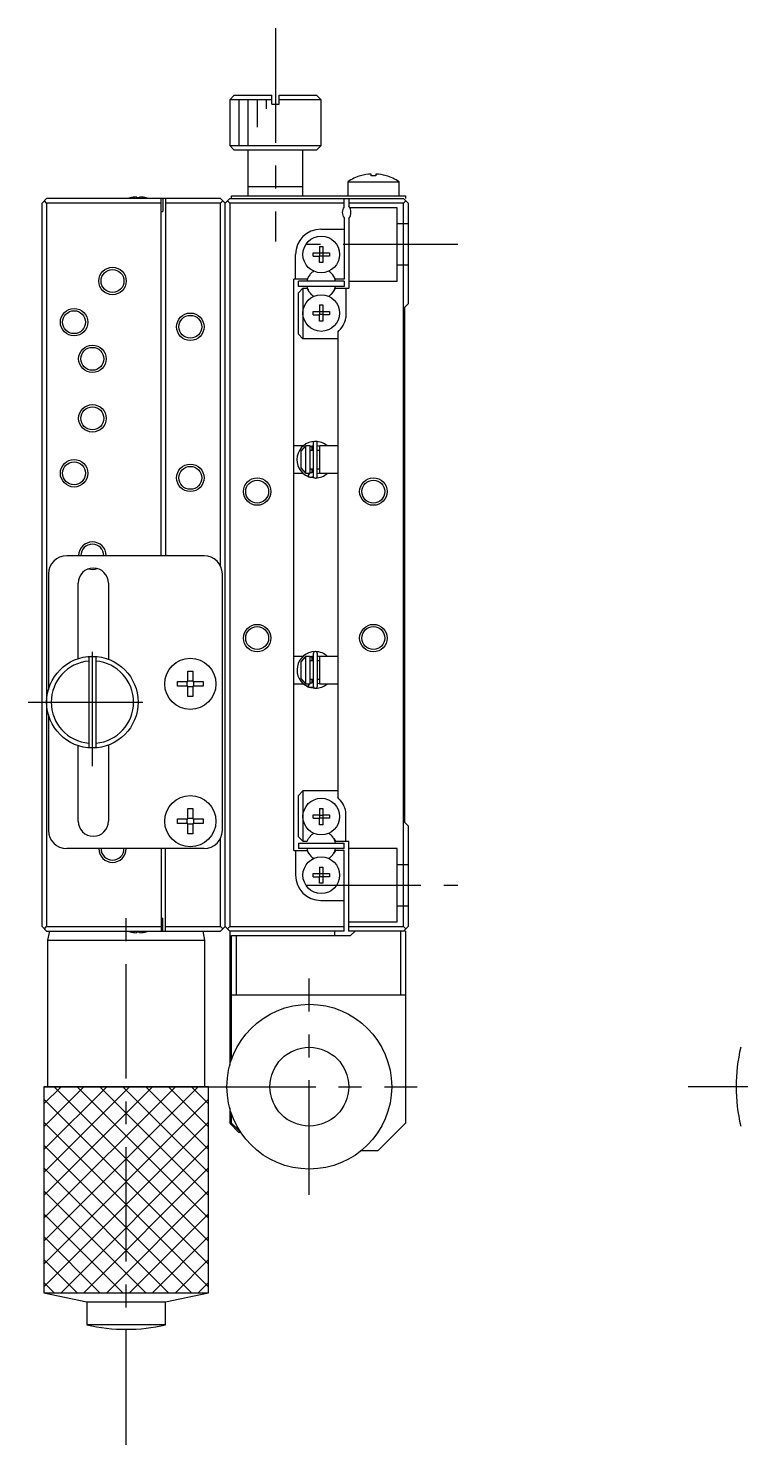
# Model space of a CAD drawing. Extents: x -173 to 396, y -6 to 321.
# Drawn here: x 169.5 to 247.4, y 96.3 to 251 of the extents above; entities that cross this region are included whole.
import ezdxf

# ---------------------------------------------------------------- set-up
doc = ezdxf.new("R2010")
doc.units = 0
doc.header["$LTSCALE"] = 10
doc.linetypes.add('CENTER', pattern=[2, 1.25, -0.25, 0.25, -0.25])
doc.linetypes.add('DASHED', pattern=[3.5, 2, -1.5])
doc.layers.get('0').update_dxf_attribs({"linetype": 'CONTINUOUS'})
doc.layers.add('CENTER', color=1, linetype='CENTER')

msp = doc.modelspace()

# ---------------------------------------------------------------- linework, layer by layer
at = {"color": 7, "linetype": 'CONTINUOUS'}
for p, q in [((192.02482, 243.660203), (191.52482, 243.160203)), ((191.52482, 243.160203), (191.52482, 238.160203)), ((196.12482, 243.160203), (191.52482, 243.160203)), ((192.02482, 243.660203), (196.12482, 243.660203)), ((196.12482, 242.660203), (196.12482, 243.660203)), ((196.92482, 242.660203), (196.92482, 243.660203)), ((196.92482, 243.660203), (201.02482, 243.660203)), ((201.52482, 243.160203), (196.92482, 243.160203)), ((201.52482, 243.160203), (201.02482, 243.660203)), ((201.52482, 238.160203), (201.52482, 243.160203)), ((196.12482, 242.660203), (196.92482, 242.660203)), ((191.52482, 238.160203), (192.02482, 237.660203)), ((191.52482, 238.160203), (201.52482, 238.160203)), ((201.02482, 237.660203), (192.02482, 237.660203)), ((193.52482, 237.660203), (193.52482, 232.660203)), ((199.52482, 232.660203), (199.52482, 237.660203)), ((201.02482, 237.660203), (201.52482, 238.160203)), ((199.52482, 233.660203), (193.52482, 233.660203)), ((204.42482, 234.202666), (204.42482, 232.660203)), ((204.42482, 234.202666), (210.02482, 234.202666)), ((205.825681, 234.853407), (205.822672, 234.859576)), ((206.96482, 234.853407), (206.96482, 235.046664)), ((207.48482, 234.853407), (206.96482, 234.853407)), ((207.48482, 235.046664), (207.48482, 234.853407)), ((208.626968, 234.859576), (208.623959, 234.853407)), ((210.02482, 232.660203), (210.02482, 234.202666)), ((171.52482, 232.360203), (171.02482, 231.860203)), ((171.52482, 231.860203), (171.27482, 232.110203)), ((190.52482, 232.360203), (171.52482, 232.360203)), ((180.638459, 232.429724), (180.636204, 232.434347)), ((181.34482, 232.429724), (181.34482, 232.550062)), ((181.70482, 232.429724), (181.34482, 232.429724)), ((181.70482, 232.550062), (181.70482, 232.429724)), ((182.413436, 232.434347), (182.411182, 232.429724)), ((184.02482, 193.360203), (184.02482, 232.360203)), ((184.22482, 232.360203), (184.22482, 230.960203)), ((184.52482, 232.360203), (184.52482, 193.360203)), ((191.02482, 231.860203), (190.52482, 232.360203)), ((190.52482, 231.860203), (190.77482, 232.110203)), ((191.52482, 232.360203), (191.02482, 231.860203)), ((191.52482, 231.860203), (191.27482, 232.110203)), ((191.52482, 232.360203), (210.52482, 232.360203)), ((191.72482, 232.360203), (191.72482, 232.660203)), ((191.72482, 232.660203), (210.72482, 232.660203)), ((204.02482, 231.460203), (204.02482, 232.360203)), ((204.52482, 232.360203), (204.52482, 231.52164)), ((210.52482, 232.360203), (211.02482, 231.860203)), ((210.77482, 232.110203), (210.52482, 231.860203)), ((210.72482, 232.660203), (210.72482, 232.360203)), ((171.02482, 152.860203), (171.02482, 231.860203)), ((184.02482, 231.860203), (171.52482, 231.860203)), ((171.52482, 231.860203), (171.52482, 152.860203)), ((184.02482, 230.960203), (184.22482, 230.960203)), ((190.52482, 231.860203), (184.52482, 231.860203)), ((190.52482, 192.231982), (190.52482, 231.860203)), ((191.02482, 152.860203), (191.02482, 231.860203)), ((204.02482, 231.860203), (191.52482, 231.860203)), ((191.52482, 231.860203), (191.52482, 152.860203)), ((210.52482, 231.860203), (204.52482, 231.860203)), ((210.52482, 152.860203), (210.52482, 231.860203)), ((211.02482, 231.860203), (211.02482, 220.860203)), ((201.47482, 229.010203), (204.02482, 229.010203)), ((204.02482, 230.260203), (204.02482, 223.560203)), ((204.52482, 230.198765), (204.52482, 222.560203)), ((198.72482, 223.560203), (198.72482, 226.260203)), ((200.638459, 226.080203), (200.638459, 226.440203)), ((200.638459, 226.440203), (201.34482, 226.440203)), ((200.638459, 226.080203), (201.34482, 226.080203)), ((201.34482, 227.146564), (201.70482, 227.146564)), ((201.34482, 227.146564), (201.34482, 226.440203)), ((201.355192, 226.42983), (201.34482, 226.440203)), ((201.355192, 226.090575), (201.34482, 226.080203)), ((201.34482, 225.373841), (201.34482, 226.080203)), ((201.355192, 226.42983), (201.694448, 226.42983)), ((201.355192, 226.090575), (201.355192, 226.42983)), ((201.694448, 226.090575), (201.355192, 226.090575)), ((201.694448, 226.42983), (201.70482, 226.440203)), ((201.694448, 226.42983), (201.694448, 226.090575)), ((201.694448, 226.090575), (201.70482, 226.080203)), ((201.70482, 227.146564), (201.70482, 226.440203)), ((201.70482, 226.440203), (202.411182, 226.440203)), ((201.70482, 226.080203), (201.70482, 225.373841)), ((202.411182, 226.080203), (201.70482, 226.080203)), ((202.411182, 226.440203), (202.411182, 226.080203)), ((201.70482, 225.373841), (201.34482, 225.373841)), ((198.52482, 161.160203), (198.52482, 223.560203)), ((199.980408, 223.560203), (198.52482, 223.560203)), ((199.02482, 222.760203), (199.02482, 223.360203)), ((204.02482, 223.360203), (199.02482, 223.360203)), ((200.150005, 223.853953), (199.980408, 223.560203)), ((203.069232, 223.560203), (202.899635, 223.853953)), ((204.02482, 223.560203), (203.069232, 223.560203)), ((204.02482, 223.360203), (204.02482, 222.760203)), ((204.02482, 222.760203), (199.02482, 222.760203)), ((199.52482, 222.560203), (199.02482, 222.060203)), ((199.02482, 217.560203), (199.02482, 222.060203)), ((199.52482, 222.560203), (199.980408, 222.560203)), ((199.52482, 222.560203), (199.52482, 217.060203)), ((199.980408, 222.560203), (200.150005, 222.266453)), ((202.899635, 222.266453), (203.069232, 222.560203)), ((203.069232, 222.560203), (204.52482, 222.560203)), ((204.22482, 222.560203), (204.22482, 219.338187)), ((200.638459, 219.680203), (200.638459, 220.040203)), ((200.638459, 220.040203), (201.34482, 220.040203)), ((200.638459, 219.680203), (201.34482, 219.680203)), ((201.34482, 220.746564), (201.70482, 220.746564)), ((201.34482, 220.746564), (201.34482, 220.040203)), ((201.355192, 220.02983), (201.34482, 220.040203)), ((201.355192, 219.690575), (201.34482, 219.680203)), ((201.34482, 218.973841), (201.34482, 219.680203)), ((201.355192, 220.02983), (201.694448, 220.02983)), ((201.355192, 219.690575), (201.355192, 220.02983)), ((201.694448, 219.690575), (201.355192, 219.690575)), ((201.694448, 220.02983), (201.70482, 220.040203)), ((201.694448, 220.02983), (201.694448, 219.690575)), ((201.694448, 219.690575), (201.70482, 219.680203)), ((201.70482, 220.746564), (201.70482, 220.040203)), ((201.70482, 220.040203), (202.411182, 220.040203)), ((201.70482, 219.680203), (201.70482, 218.973841)), ((202.411182, 219.680203), (201.70482, 219.680203)), ((202.411182, 220.040203), (202.411182, 219.680203)), ((210.67482, 220.510203), (211.02482, 220.860203)), ((210.67482, 164.210203), (210.67482, 220.510203)), ((201.70482, 218.973841), (201.34482, 218.973841)), ((199.52482, 217.060203), (199.02482, 217.560203)), ((203.32482, 217.060203), (199.52482, 217.060203)), ((203.32482, 217.78114), (203.32482, 166.939265)), ((199.570022, 205.360203), (198.52482, 205.360203)), ((199.32482, 204.776718), (199.82482, 205.305886)), ((199.32482, 202.943687), (199.32482, 204.776718)), ((200.32482, 205.360203), (199.82482, 205.360203)), ((199.82482, 205.360203), (199.82482, 202.360203)), ((200.09882, 205.68607), (200.068563, 205.673117)), ((200.093183, 205.682831), (200.089682, 205.682221)), ((200.154091, 205.707632), (200.098348, 205.686997)), ((200.324734, 205.293547), (200.645068, 205.376508)), ((200.324818, 205.287738), (200.337838, 205.289888)), ((200.32482, 202.360203), (200.32482, 205.360203)), ((200.645086, 204.860203), (200.32482, 204.860203)), ((200.337838, 205.289888), (200.351376, 205.291426)), ((200.351376, 205.291426), (200.36498, 205.292268)), ((200.36498, 205.292268), (200.378612, 205.292411)), ((200.378612, 205.292411), (200.392237, 205.291854)), ((200.392237, 205.291854), (200.405817, 205.290599)), ((200.405817, 205.290599), (200.419315, 205.288649)), ((200.419315, 205.288649), (200.432695, 205.28601)), ((200.432695, 205.28601), (200.445921, 205.28269)), ((200.445921, 205.28269), (200.458958, 205.278699)), ((200.458958, 205.278699), (200.471771, 205.27405)), ((200.471771, 205.27405), (200.484327, 205.268756)), ((200.484327, 205.268756), (200.496595, 205.262833)), ((200.496595, 205.262833), (200.508541, 205.256299)), ((200.508541, 205.256299), (200.520138, 205.249173)), ((200.520138, 205.249173), (200.531355, 205.241476)), ((200.52482, 204.860203), (200.52482, 205.246435)), ((200.531355, 205.241476), (200.542167, 205.233229)), ((200.542167, 205.233229), (200.552547, 205.224455)), ((200.552547, 205.224455), (200.562471, 205.215178)), ((200.562471, 205.215178), (200.571916, 205.205424)), ((200.571916, 205.205424), (200.580861, 205.195219)), ((200.580861, 205.195219), (200.589286, 205.184589)), ((200.589286, 205.184589), (200.597173, 205.173562)), ((200.597173, 205.173562), (200.604505, 205.162166)), ((200.604505, 205.162166), (200.611266, 205.150429)), ((200.611266, 205.150429), (200.617442, 205.138381)), ((200.617442, 205.138381), (200.62302, 205.126051)), ((200.62302, 205.126051), (200.62799, 205.113468)), ((200.62799, 205.113468), (200.632341, 205.100664)), ((200.632341, 205.100664), (200.636064, 205.087669)), ((200.636064, 205.087669), (200.639153, 205.074512)), ((200.639153, 205.074512), (200.641601, 205.061225)), ((200.641601, 205.061225), (200.643404, 205.047839)), ((200.643404, 205.047839), (200.644558, 205.034385)), ((200.644558, 205.034385), (200.645062, 205.020893)), ((200.645062, 205.020893), (200.645086, 205.017338)), ((200.645086, 205.61689), (200.645086, 202.06689)), ((201.095086, 202.06689), (201.095086, 205.61689)), ((201.32482, 204.860203), (201.095086, 204.860203)), ((201.09514, 205.376182), (201.324912, 205.324599)), ((201.32482, 205.360203), (201.32482, 202.360203)), ((203.32482, 205.360203), (201.32482, 205.360203)), ((199.82482, 202.414519), (199.32482, 202.943687)), ((200.32482, 202.860203), (200.645086, 202.860203)), ((200.52482, 202.437479), (200.52482, 202.860203)), ((200.645086, 202.666442), (200.644788, 202.653656)), ((201.095086, 202.860203), (201.32482, 202.860203)), ((198.52482, 202.360203), (199.528502, 202.360203)), ((199.82482, 202.360203), (200.32482, 202.360203)), ((200.056226, 202.01611), (200.095874, 201.998953)), ((200.089453, 202.001588), (200.165772, 202.258145)), ((200.094488, 202.013174), (200.094392, 202.00743)), ((200.094392, 202.00743), (200.094839, 202.002868)), ((200.095129, 202.020066), (200.094488, 202.013174)), ((200.094839, 202.002868), (200.097495, 201.99728)), ((200.09631, 202.028064), (200.095129, 202.020066)), ((200.098025, 202.037121), (200.09631, 202.028064)), ((200.097495, 201.99728), (200.098348, 201.996783)), ((200.100262, 202.047181), (200.098025, 202.037121)), ((200.098348, 201.996783), (200.129935, 201.984446)), ((200.103009, 202.058184), (200.100262, 202.047181)), ((200.106248, 202.070066), (200.103009, 202.058184)), ((200.109961, 202.082753), (200.106248, 202.070066)), ((200.114125, 202.09617), (200.109961, 202.082753)), ((200.118716, 202.110237), (200.114125, 202.09617)), ((200.123705, 202.124868), (200.118716, 202.110237)), ((200.129063, 202.139977), (200.123705, 202.124868)), ((200.134757, 202.155472), (200.129063, 202.139977)), ((200.129935, 201.984446), (200.163867, 201.97306)), ((200.140754, 202.171261), (200.134757, 202.155472)), ((200.147018, 202.187249), (200.140754, 202.171261)), ((200.15351, 202.203339), (200.147018, 202.187249)), ((200.150182, 201.977106), (200.841429, 201.843357)), ((200.160191, 202.219436), (200.15351, 202.203339)), ((200.167023, 202.235442), (200.160191, 202.219436)), ((200.163867, 201.97306), (200.198316, 201.963385)), ((200.165772, 202.258145), (200.217906, 202.360216)), ((200.173963, 202.251261), (200.167023, 202.235442)), ((200.180971, 202.2668), (200.173963, 202.251261)), ((200.188003, 202.281963), (200.180971, 202.2668)), ((200.195018, 202.296661), (200.188003, 202.281963)), ((200.201974, 202.310804), (200.195018, 202.296661)), ((200.198316, 201.963385), (200.233195, 201.955444)), ((200.208829, 202.324309), (200.201974, 202.310804)), ((200.215542, 202.337094), (200.208829, 202.324309)), ((200.222072, 202.349083), (200.215542, 202.337094)), ((200.22838, 202.360203), (200.222072, 202.349083)), ((200.233195, 201.955444), (200.268419, 201.949257)), ((200.268419, 201.949257), (200.303902, 201.944838)), ((200.303902, 201.944838), (200.339557, 201.942196)), ((200.329763, 202.395147), (200.324805, 202.396044)), ((200.34326, 202.393192), (200.329763, 202.395147)), ((200.339557, 201.942196), (200.375297, 201.941339)), ((200.356837, 202.391932), (200.34326, 202.393192)), ((200.370459, 202.39137), (200.356837, 202.391932)), ((200.384089, 202.391508), (200.370459, 202.39137)), ((200.375297, 201.941339), (200.411034, 201.942267)), ((200.397688, 202.392345), (200.384089, 202.391508)), ((200.411222, 202.393877), (200.397688, 202.392345)), ((200.411034, 201.942267), (200.446681, 201.944979)), ((200.424654, 202.396099), (200.411222, 202.393877)), ((200.437947, 202.399002), (200.424654, 202.396099)), ((200.451069, 202.402579), (200.437947, 202.399002)), ((200.446681, 201.944979), (200.482151, 201.949469)), ((200.463984, 202.406816), (200.451069, 202.402579)), ((200.47666, 202.411702), (200.463984, 202.406816)), ((200.489064, 202.41722), (200.47666, 202.411702)), ((200.482151, 201.949469), (200.517358, 201.955724)), ((200.501166, 202.423354), (200.489064, 202.41722)), ((200.512937, 202.430087), (200.501166, 202.423354)), ((200.524348, 202.437398), (200.512937, 202.430087)), ((200.517358, 201.955724), (200.552215, 201.96373)), ((200.535371, 202.445268), (200.524348, 202.437398)), ((200.545983, 202.453674), (200.535371, 202.445268)), ((200.556157, 202.462594), (200.545983, 202.453674)), ((200.552215, 201.96373), (200.586637, 201.973467)), ((200.565872, 202.472003), (200.556157, 202.462594)), ((200.575104, 202.481878), (200.565872, 202.472003)), ((200.583835, 202.492192), (200.575104, 202.481878)), ((200.592045, 202.502919), (200.583835, 202.492192)), ((200.586637, 201.973467), (200.620541, 201.984913)), ((200.599716, 202.514034), (200.592045, 202.502919)), ((200.606833, 202.525508), (200.599716, 202.514034)), ((200.613379, 202.537313), (200.606833, 202.525508)), ((200.619341, 202.549421), (200.613379, 202.537313)), ((200.624707, 202.561803), (200.619341, 202.549421)), ((200.620541, 201.984913), (200.653842, 201.99804)), ((200.629465, 202.57443), (200.624707, 202.561803)), ((200.633606, 202.587272), (200.629465, 202.57443)), ((200.63712, 202.6003), (200.633606, 202.587272)), ((200.640001, 202.613482), (200.63712, 202.6003)), ((200.642243, 202.62679), (200.640001, 202.613482)), ((200.643839, 202.640191), (200.642243, 202.62679)), ((200.644788, 202.653656), (200.643839, 202.640191)), ((200.653842, 201.99804), (200.655673, 201.998818)), ((201.325066, 202.359372), (201.095138, 202.307285)), ((201.32482, 202.360203), (203.32482, 202.360203)), ((188.72482, 193.360203), (173.72482, 193.360203)), ((171.72482, 191.360203), (171.72482, 178.760203)), ((174.97482, 182.113885), (174.97482, 190.360203)), ((178.27482, 190.360203), (178.27482, 182.043951)), ((190.72482, 163.360203), (190.72482, 191.360203)), ((200.108049, 182.723754), (200.077791, 182.710801)), ((200.102412, 182.720514), (200.098911, 182.719905)), ((200.16332, 182.745316), (200.107577, 182.724681)), ((200.654314, 182.654574), (200.654314, 179.104574)), ((201.104314, 179.104574), (201.104314, 182.654574)), ((176.12482, 182.344177), (176.12482, 172.376228)), ((176.92482, 172.376228), (176.92482, 182.344177)), ((199.536569, 182.360203), (198.52482, 182.360203)), ((199.32482, 181.776718), (199.82482, 182.305886)), ((199.32482, 179.943687), (199.32482, 181.776718)), ((200.32482, 182.360203), (199.82482, 182.360203)), ((199.82482, 182.360203), (199.82482, 179.360203)), ((200.32479, 182.327748), (200.654297, 182.414192)), ((200.324804, 182.323489), (200.33363, 182.325342)), ((200.32482, 179.360203), (200.32482, 182.360203)), ((200.654314, 181.860203), (200.32482, 181.860203)), ((200.33363, 182.325342), (200.347066, 182.327571)), ((200.347066, 182.327571), (200.360605, 182.329109)), ((200.360605, 182.329109), (200.374208, 182.329952)), ((200.374208, 182.329952), (200.387841, 182.330095)), ((200.387841, 182.330095), (200.401466, 182.329538)), ((200.401466, 182.329538), (200.415045, 182.328283)), ((200.415045, 182.328283), (200.428543, 182.326332)), ((200.428543, 182.326332), (200.441923, 182.323693)), ((200.441923, 182.323693), (200.455149, 182.320374)), ((200.455149, 182.320374), (200.468186, 182.316383)), ((200.468186, 182.316383), (200.481, 182.311734)), ((200.481, 182.311734), (200.493556, 182.30644)), ((200.493556, 182.30644), (200.505823, 182.300517)), ((200.505823, 182.300517), (200.51777, 182.293983)), ((200.51777, 182.293983), (200.529366, 182.286857)), ((200.52482, 181.860203), (200.52482, 182.289871)), ((200.529366, 182.286857), (200.540584, 182.279159)), ((200.540584, 182.279159), (200.551395, 182.270912)), ((200.551395, 182.270912), (200.561775, 182.262138)), ((200.561775, 182.262138), (200.571699, 182.252862)), ((200.571699, 182.252862), (200.581144, 182.243108)), ((200.581144, 182.243108), (200.590089, 182.232902)), ((200.590089, 182.232902), (200.598515, 182.222272)), ((200.598515, 182.222272), (200.606402, 182.211245)), ((200.606402, 182.211245), (200.613733, 182.199849)), ((200.613733, 182.199849), (200.620494, 182.188112)), ((200.620494, 182.188112), (200.62667, 182.176064)), ((200.62667, 182.176064), (200.632249, 182.163734)), ((200.632249, 182.163734), (200.637218, 182.151152)), ((200.637218, 182.151152), (200.641569, 182.138348)), ((200.641569, 182.138348), (200.645293, 182.125352)), ((200.645293, 182.125352), (200.648381, 182.112196)), ((200.648381, 182.112196), (200.650829, 182.098909)), ((200.650829, 182.098909), (200.652632, 182.085523)), ((200.652632, 182.085523), (200.653787, 182.072069)), ((200.653787, 182.072069), (200.65429, 182.058577)), ((200.65429, 182.058577), (200.654314, 182.055022)), ((201.32482, 181.860203), (201.104314, 181.860203)), ((201.104369, 182.413866), (201.324989, 182.365047)), ((201.32482, 182.360203), (201.32482, 179.360203)), ((203.32482, 182.360203), (201.32482, 182.360203)), ((201.324989, 182.365047), (201.340143, 182.360436)), ((185.825681, 179.620203), (186.96482, 179.620203)), ((185.825681, 179.100203), (185.825681, 179.620203)), ((186.895378, 179.100203), (186.895378, 179.620203)), ((186.96482, 180.759342), (187.48482, 180.759342)), ((186.96482, 179.620203), (186.96482, 180.759342)), ((186.96482, 179.689644), (187.48482, 179.689644)), ((187.48482, 180.759342), (187.48482, 179.620203)), ((187.48482, 179.620203), (188.623959, 179.620203)), ((187.554262, 179.620203), (187.554262, 179.100203)), ((188.623959, 179.620203), (188.623959, 179.100203)), ((199.82482, 179.414519), (199.32482, 179.943687)), ((200.32482, 179.860203), (200.654314, 179.860203)), ((200.498292, 179.454903), (200.485888, 179.449385)), ((200.510395, 179.461038), (200.498292, 179.454903)), ((200.522165, 179.467771), (200.510395, 179.461038)), ((200.533576, 179.475082), (200.522165, 179.467771)), ((200.52482, 179.469057), (200.52482, 179.860203)), ((200.5446, 179.482952), (200.533576, 179.475082)), ((200.555211, 179.491358), (200.5446, 179.482952)), ((200.565386, 179.500277), (200.555211, 179.491358)), ((200.5751, 179.509687), (200.565386, 179.500277)), ((200.584333, 179.519561), (200.5751, 179.509687)), ((200.593064, 179.529875), (200.584333, 179.519561)), ((200.601274, 179.540603), (200.593064, 179.529875)), ((200.608945, 179.551717), (200.601274, 179.540603)), ((200.616061, 179.563191), (200.608945, 179.551717)), ((200.622607, 179.574996), (200.616061, 179.563191)), ((200.62857, 179.587104), (200.622607, 179.574996)), ((200.633935, 179.599486), (200.62857, 179.587104)), ((200.638694, 179.612113), (200.633935, 179.599486)), ((200.642834, 179.624956), (200.638694, 179.612113)), ((200.646349, 179.637983), (200.642834, 179.624956)), ((200.64923, 179.651166), (200.646349, 179.637983)), ((200.651471, 179.664473), (200.64923, 179.651166)), ((200.653068, 179.677875), (200.651471, 179.664473)), ((200.654016, 179.691339), (200.653068, 179.677875)), ((200.654314, 179.704125), (200.654016, 179.691339)), ((201.104314, 179.860203), (201.32482, 179.860203)), ((186.96482, 179.100203), (185.825681, 179.100203)), ((186.96482, 177.961064), (186.96482, 179.100203)), ((187.48482, 179.030761), (186.96482, 179.030761)), ((187.48482, 177.961064), (186.96482, 177.961064)), ((187.48482, 179.100203), (187.48482, 177.961064)), ((188.623959, 179.100203), (187.48482, 179.100203)), ((198.52482, 179.360203), (199.580489, 179.360203)), ((199.82482, 179.360203), (200.32482, 179.360203)), ((200.065247, 179.053296), (200.118671, 179.031001)), ((200.098682, 179.039271), (200.175001, 179.295828)), ((200.103726, 179.051015), (200.103623, 179.045045)), ((200.103623, 179.045045), (200.104106, 179.040349)), ((200.104416, 179.058221), (200.103726, 179.051015)), ((200.104106, 179.040349), (200.106724, 179.034963)), ((200.105688, 179.066616), (200.104416, 179.058221)), ((200.107534, 179.076146), (200.105688, 179.066616)), ((200.106724, 179.034963), (200.107577, 179.034466)), ((200.109941, 179.086749), (200.107534, 179.076146)), ((200.107577, 179.034466), (200.139164, 179.022129)), ((200.112894, 179.098357), (200.109941, 179.086749)), ((200.116375, 179.110895), (200.112894, 179.098357)), ((200.12036, 179.124281), (200.116375, 179.110895)), ((200.124823, 179.138429), (200.12036, 179.124281)), ((200.129737, 179.153247), (200.124823, 179.138429)), ((200.135068, 179.16864), (200.129737, 179.153247)), ((200.140784, 179.184507), (200.135068, 179.16864)), ((200.139164, 179.022129), (200.173096, 179.010743)), ((200.146845, 179.200747), (200.140784, 179.184507)), ((200.153215, 179.217254), (200.146845, 179.200747)), ((200.15985, 179.233922), (200.153215, 179.217254)), ((200.159411, 179.01479), (200.850658, 178.881041)), ((200.166709, 179.250642), (200.15985, 179.233922)), ((200.173746, 179.267307), (200.166709, 179.250642)), ((200.173096, 179.010743), (200.207544, 179.001069)), ((200.180917, 179.283808), (200.173746, 179.267307)), ((200.175001, 179.295828), (200.206177, 179.360216)), ((200.188175, 179.300039), (200.180917, 179.283808)), ((200.195473, 179.315895), (200.188175, 179.300039)), ((200.202764, 179.331273), (200.195473, 179.315895)), ((200.21, 179.346074), (200.202764, 179.331273)), ((200.207544, 179.001069), (200.242424, 178.993128)), ((200.217136, 179.360203), (200.21, 179.346074)), ((200.242424, 178.993128), (200.277648, 178.986941)), ((200.277648, 178.986941), (200.313131, 178.982521)), ((200.313131, 178.982521), (200.348786, 178.97988)), ((200.325612, 179.435476), (200.324816, 179.435656)), ((200.338991, 179.432831), (200.325612, 179.435476)), ((200.352488, 179.430875), (200.338991, 179.432831)), ((200.348786, 178.97988), (200.384525, 178.979022)), ((200.366066, 179.429615), (200.352488, 179.430875)), ((200.379688, 179.429054), (200.366066, 179.429615)), ((200.393317, 179.429192), (200.379688, 179.429054)), ((200.384525, 178.979022), (200.420263, 178.979951)), ((200.406917, 179.430029), (200.393317, 179.429192)), ((200.420451, 179.431561), (200.406917, 179.430029)), ((200.420263, 178.979951), (200.45591, 178.982663)), ((200.433882, 179.433782), (200.420451, 179.431561)), ((200.447176, 179.436686), (200.433882, 179.433782)), ((200.460297, 179.440262), (200.447176, 179.436686)), ((200.45591, 178.982663), (200.49138, 178.987152)), ((200.473212, 179.4445), (200.460297, 179.440262)), ((200.485888, 179.449385), (200.473212, 179.4445)), ((200.49138, 178.987152), (200.526587, 178.993407)), ((200.526587, 178.993407), (200.561444, 179.001413)), ((200.561444, 179.001413), (200.595866, 179.011151)), ((200.595866, 179.011151), (200.629769, 179.022597)), ((200.629769, 179.022597), (200.66307, 179.035723)), ((200.66307, 179.035723), (200.664902, 179.036501)), ((201.324871, 179.394187), (201.104366, 179.344968)), ((201.32482, 179.360203), (203.32482, 179.360203)), ((171.72482, 175.960203), (171.72482, 163.360203)), ((174.97482, 164.360203), (174.97482, 172.60652)), ((178.27482, 172.676454), (178.27482, 164.360203)), ((199.52482, 167.660203), (199.02482, 167.160203)), ((199.02482, 162.660203), (199.02482, 167.160203)), ((203.32482, 167.660203), (199.52482, 167.660203)), ((199.52482, 167.660203), (199.52482, 162.160203)), ((186.96482, 165.759342), (187.48482, 165.759342)), ((186.96482, 164.620203), (186.96482, 165.759342)), ((187.48482, 165.759342), (187.48482, 164.620203)), ((201.34482, 165.746564), (201.70482, 165.746564)), ((201.34482, 165.746564), (201.34482, 165.040203)), ((201.70482, 165.746564), (201.70482, 165.040203)), ((185.825681, 164.620203), (186.96482, 164.620203)), ((185.825681, 164.100203), (185.825681, 164.620203)), ((186.96482, 164.100203), (185.825681, 164.100203)), ((186.895378, 164.100203), (186.895378, 164.620203)), ((186.96482, 164.689644), (187.48482, 164.689644)), ((186.96482, 162.961064), (186.96482, 164.100203)), ((187.48482, 164.030761), (186.96482, 164.030761)), ((187.48482, 164.620203), (188.623959, 164.620203)), ((187.48482, 164.100203), (187.48482, 162.961064)), ((188.623959, 164.100203), (187.48482, 164.100203)), ((187.554262, 164.620203), (187.554262, 164.100203)), ((188.623959, 164.620203), (188.623959, 164.100203)), ((200.638459, 164.680203), (200.638459, 165.040203)), ((200.638459, 165.040203), (201.34482, 165.040203)), ((200.638459, 164.680203), (201.34482, 164.680203)), ((201.355192, 165.02983), (201.34482, 165.040203)), ((201.355192, 164.690575), (201.34482, 164.680203)), ((201.34482, 163.973841), (201.34482, 164.680203)), ((201.355192, 165.02983), (201.694448, 165.02983)), ((201.355192, 164.690575), (201.355192, 165.02983)), ((201.694448, 164.690575), (201.355192, 164.690575)), ((201.694448, 165.02983), (201.70482, 165.040203)), ((201.694448, 165.02983), (201.694448, 164.690575)), ((201.694448, 164.690575), (201.70482, 164.680203)), ((201.70482, 165.040203), (202.411182, 165.040203)), ((201.70482, 164.680203), (201.70482, 163.973841)), ((202.411182, 164.680203), (201.70482, 164.680203)), ((202.411182, 165.040203), (202.411182, 164.680203)), ((204.22482, 162.160203), (204.22482, 165.382218)), ((210.67482, 164.210203), (211.02482, 163.860203)), ((187.48482, 162.961064), (186.96482, 162.961064)), ((190.52482, 152.860203), (190.52482, 162.488423)), ((199.52482, 162.160203), (199.02482, 162.660203)), ((199.980408, 162.160203), (200.150005, 162.453953)), ((201.70482, 163.973841), (201.34482, 163.973841)), ((202.899635, 162.453953), (203.069232, 162.160203)), ((211.02482, 163.860203), (211.02482, 152.860203)), ((188.72482, 161.360203), (173.72482, 161.360203)), ((184.02482, 161.360203), (184.02482, 152.360203)), ((184.52482, 152.360203), (184.52482, 161.360203)), ((198.52482, 161.160203), (199.980408, 161.160203)), ((198.72482, 161.160203), (198.72482, 158.460203)), ((199.02482, 161.960205), (204.02482, 161.960205)), ((199.02482, 161.960203), (199.02482, 161.360203)), ((204.02482, 161.360203), (199.02482, 161.360203)), ((199.52482, 162.160203), (199.980408, 162.160203)), ((200.150005, 160.866453), (199.980408, 161.160203)), ((203.069232, 161.160203), (202.899635, 160.866453)), ((203.069232, 162.160203), (204.52482, 162.160203)), ((204.02482, 161.160203), (203.069232, 161.160203)), ((204.02482, 161.360203), (204.02482, 161.960203)), ((204.02482, 152.360203), (204.02482, 161.160203)), ((204.52482, 152.360203), (204.52482, 162.160203)), ((201.34482, 159.346564), (201.70482, 159.346564)), ((201.34482, 159.346564), (201.34482, 158.640203)), ((201.70482, 159.346564), (201.70482, 158.640203)), ((200.638459, 158.280203), (200.638459, 158.640203)), ((200.638459, 158.640203), (201.34482, 158.640203)), ((200.638459, 158.280203), (201.34482, 158.280203)), ((201.355192, 158.62983), (201.34482, 158.640203)), ((201.355192, 158.290575), (201.34482, 158.280203)), ((201.34482, 157.573841), (201.34482, 158.280203)), ((201.355192, 158.62983), (201.694448, 158.62983)), ((201.355192, 158.290575), (201.355192, 158.62983)), ((201.694448, 158.290575), (201.355192, 158.290575)), ((201.694448, 158.62983), (201.70482, 158.640203)), ((201.694448, 158.62983), (201.694448, 158.290575)), ((201.694448, 158.290575), (201.70482, 158.280203)), ((201.70482, 158.640203), (202.411182, 158.640203)), ((201.70482, 158.280203), (201.70482, 157.573841)), ((202.411182, 158.280203), (201.70482, 158.280203)), ((202.411182, 158.640203), (202.411182, 158.280203)), ((201.70482, 157.573841), (201.34482, 157.573841)), ((201.47482, 155.710203), (204.02482, 155.710203)), ((184.02482, 153.760203), (184.22482, 153.760203)), ((184.22482, 152.360203), (184.22482, 153.760203)), ((171.52482, 152.360203), (171.02482, 152.860203)), ((171.27482, 152.610203), (171.52482, 152.860203)), ((171.52482, 152.860203), (184.02482, 152.860203)), ((171.52482, 152.360203), (190.52482, 152.360203)), ((171.82482, 152.360203), (171.62482, 151.360203)), ((180.636204, 152.286059), (180.638459, 152.290681)), ((181.34482, 152.290681), (181.70482, 152.290681)), ((181.34482, 152.170344), (181.34482, 152.290681)), ((181.70482, 152.290681), (181.70482, 152.170344)), ((182.411182, 152.290681), (182.413436, 152.286059)), ((184.52482, 152.860203), (190.52482, 152.860203)), ((188.82482, 151.360203), (188.62482, 152.360203)), ((190.77482, 152.610203), (190.52482, 152.860203)), ((191.02482, 152.860203), (190.52482, 152.360203)), ((191.52482, 152.360203), (191.02482, 152.860203)), ((191.27482, 152.610203), (191.52482, 152.860203)), ((191.52482, 152.860203), (204.02482, 152.860203)), ((191.52482, 152.360203), (191.52482, 137.664546)), ((204.02482, 152.360203), (191.52482, 152.360203)), ((191.72482, 138.318243), (191.72482, 151.860203)), ((191.72482, 151.860203), (204.72482, 151.860203)), ((192.22482, 151.860203), (192.22482, 145.360203)), ((203.02482, 151.860203), (203.02482, 152.360203)), ((204.52482, 152.860203), (210.52482, 152.860203)), ((210.72482, 152.360203), (204.52482, 152.360203)), ((204.72482, 151.860203), (205.22482, 152.360203)), ((210.22482, 145.360203), (210.22482, 152.360203)), ((210.52482, 152.860203), (210.77482, 152.610203)), ((210.52482, 152.360203), (211.02482, 152.860203)), ((210.72482, 152.360203), (210.72482, 131.360203)), ((171.62482, 151.360203), (171.62482, 135.360203)), ((171.62482, 151.360203), (188.82482, 151.360203)), ((188.82482, 135.360203), (188.82482, 151.360203)), ((210.72482, 145.360203), (191.72482, 145.360203)), ((171.22482, 135.360203), (171.22482, 112.860203)), ((171.22482, 135.360203), (189.22482, 135.360203)), ((171.22482, 135.360203), (171.22482, 112.860203)), ((189.22482, 135.360203), (171.22482, 135.360203)), ((189.22482, 112.860203), (189.22482, 135.360203)), ((189.22482, 112.860203), (189.22482, 135.360203)), ((191.52482, 133.055859), (191.52482, 131.360203)), ((191.72482, 131.360203), (191.72482, 132.402163)), ((191.52482, 131.360203), (192.52482, 130.360203)), ((191.72482, 131.360203), (192.775862, 130.309161)), ((192.72482, 130.360203), (192.52482, 130.360203)), ((207.72482, 128.360203), (210.72482, 131.360203)), ((207.72482, 128.360203), (205.881674, 128.360203)), ((171.22482, 112.860203), (175.92482, 111.860203)), ((171.22482, 112.860203), (189.22482, 112.860203)), ((171.22482, 112.860203), (189.22482, 112.860203)), ((175.92482, 111.860203), (175.92482, 109.360203)), ((175.92482, 111.860203), (184.52482, 111.860203)), ((184.52482, 111.860203), (189.22482, 112.860203)), ((184.52482, 109.360203), (184.52482, 111.860203)), ((184.52482, 109.360203), (175.92482, 109.360203))]:
    msp.add_line(p, q, dxfattribs=at)
at = {"color": 3, "linetype": 'CONTINUOUS'}
for p, q in [((192.52482, 243.160203), (192.52482, 238.160203)), ((193.52482, 243.160203), (193.52482, 238.160203)), ((194.52482, 243.160203), (194.52482, 240.160203)), ((195.52482, 243.160203), (195.52482, 242.160203)), ((171.22482, 133.489438), (173.095585, 135.360203)), ((171.22482, 130.989438), (175.595585, 135.360203)), ((171.22482, 128.489438), (178.095585, 135.360203)), ((171.22482, 125.989438), (180.595585, 135.360203)), ((171.22482, 123.489438), (183.095585, 135.360203)), ((171.22482, 120.989438), (185.595585, 135.360203)), ((171.22482, 118.489438), (188.095585, 135.360203)), ((172.354775, 135.360203), (189.22482, 118.490157)), ((174.854775, 135.360203), (189.22482, 120.990157)), ((177.354775, 135.360203), (189.22482, 123.490157)), ((179.854775, 135.360203), (189.22482, 125.990157)), ((182.354775, 135.360203), (189.22482, 128.490157)), ((184.854775, 135.360203), (189.22482, 130.990157)), ((187.354775, 135.360203), (189.22482, 133.490157)), ((171.22482, 133.990157), (189.22482, 115.990157)), ((171.22482, 115.989438), (189.22482, 133.989438)), ((171.22482, 131.490157), (189.22482, 113.490157)), ((171.22482, 113.489438), (189.22482, 131.489438)), ((171.22482, 128.990157), (187.354775, 112.860203)), ((173.095585, 112.860203), (189.22482, 128.989438)), ((171.22482, 126.490157), (184.854775, 112.860203)), ((175.595585, 112.860203), (189.22482, 126.489438)), ((171.22482, 123.990157), (182.354775, 112.860203)), ((178.095585, 112.860203), (189.22482, 123.989438)), ((171.22482, 121.490157), (179.854775, 112.860203)), ((180.595585, 112.860203), (189.22482, 121.489438)), ((171.22482, 118.990157), (177.354775, 112.860203)), ((183.095585, 112.860203), (189.22482, 118.989438)), ((171.22482, 116.490157), (174.854775, 112.860203)), ((185.595585, 112.860203), (189.22482, 116.489438)), ((171.22482, 113.990157), (172.354775, 112.860203)), ((188.095585, 112.860203), (189.22482, 113.989438))]:
    msp.add_line(p, q, dxfattribs=at)
at = {"color": 3, "linetype": 'DASHED'}
for p, q in [((209.82482, 231.360203), (204.641066, 231.360203)), ((209.82482, 223.360203), (209.82482, 231.360203)), ((211.02482, 229.610203), (209.82482, 229.610203)), ((209.82482, 225.110203), (211.02482, 225.110203)), ((204.52482, 223.360203), (209.82482, 223.360203)), ((209.82482, 161.360203), (204.52482, 161.360203)), ((209.82482, 153.360203), (209.82482, 161.360203)), ((211.02482, 159.610203), (209.82482, 159.610203)), ((209.82482, 155.110203), (211.02482, 155.110203)), ((204.52482, 153.360203), (209.82482, 153.360203))]:
    msp.add_line(p, q, dxfattribs=at)
at = {"color": 7, "linetype": 'CONTINUOUS'}
for centre, radius in [((201.52482, 226.260203), 2), ((178.72482, 223.360203), 1.25), ((201.52482, 219.860203), 2), ((174.52482, 218.860203), 1.25), ((187.22482, 218.360203), 1.25), ((176.52482, 214.860203), 1.25), ((176.52482, 208.360203), 1.25), ((174.52482, 202.360203), 1.25), ((187.22482, 201.860203), 1.25), ((194.52482, 200.360203), 1.25), ((207.22482, 200.360203), 1.25), ((194.52482, 184.360203), 1.25), ((207.22482, 184.360203), 1.25), ((176.52482, 177.360203), 5), ((187.22482, 179.360203), 2.8), ((187.22482, 164.360203), 2.8), ((201.52482, 164.860203), 2), ((201.52482, 158.460203), 2), ((200.22482, 135.360203), 9), ((200.22482, 135.360203), 4.3)]:
    msp.add_circle(centre, radius, dxfattribs=at)
at = {"color": 3, "linetype": 'CONTINUOUS'}
for centre in [(178.72482, 223.360203), (174.52482, 218.860203), (187.22482, 218.360203), (176.52482, 214.860203), (176.52482, 208.360203), (174.52482, 202.360203), (187.22482, 201.860203), (194.52482, 200.360203), (207.22482, 200.360203), (194.52482, 184.360203), (207.22482, 184.360203)]:
    msp.add_circle(centre, 1.5, dxfattribs=at)
at = {"color": 7, "linetype": 'CONTINUOUS'}
for centre, radius, start, end in [((207.22482, 230.060203), 5, 106.285843, 124.055798), ((207.22482, 230.060203), 4.993235, 92.984767, 106.272555), ((207.22482, 230.060203), 4.993235, 73.727445, 87.015233), ((207.22482, 230.060203), 5, 55.944202, 73.714157), ((181.52482, 229.360203), 3.2, 106.122533, 110.364135), ((181.52482, 229.360203), 3.194933, 93.229709, 106.106712), ((181.52482, 229.360203), 3.194933, 73.893288, 86.770291), ((181.52482, 229.360203), 3.2, 69.635865, 73.877467), ((204.82482, 230.860203), 1, 143.130102, 216.869898), ((203.77482, 230.860203), 1, 318.590378, 41.409622), ((201.47482, 226.260203), 2.75, 90, 180), ((201.63982, 222.945393), 1.75, 121.886504, 135.004406), ((201.52482, 223.060202), 1.5875, 120.433182, 134.999975), ((201.52482, 223.060202), 1.5875, 30.000031, 59.566818), ((201.40982, 222.945393), 1.75, 44.995594, 58.113496), ((201.52482, 223.060202), 1.5875, 150, 169.10691), ((201.52482, 223.060203), 1.5875, 135, 150), ((201.52482, 223.060202), 1.5875, 10.89309, 30), ((201.52482, 223.060202), 1.5875, 190.893016, 210), ((201.52482, 223.060203), 1.5875, 210, 225), ((201.52482, 223.060202), 1.5875, 224.999975, 239.566737), ((201.63982, 223.175012), 1.75, 224.995594, 238.113496), ((201.52482, 223.060202), 1.5875, 300.433263, 315.000025), ((201.40982, 223.175012), 1.75, 301.886504, 315.004406), ((201.52482, 223.060202), 1.5875, 315.000026, 349.106984), ((201.52482, 219.860203), 2.75, 310.885193, 349.057501), ((200.870445, 203.841729), 1.998953, 90.830462, 247.286566), ((200.870086, 205.61689), 0.225, 0, 180), ((200.871595, 203.846554), 1.994033, 49.400601, 89.230411), ((200.870086, 202.06689), 0.225, 180, 0), ((200.868573, 203.845732), 2.002667, 270.777945, 312.110892), ((176.52482, 193.360203), 1.25, 0, 180), ((173.72482, 191.360203), 2, 90, 180), ((176.62482, 190.360203), 1.65, 0, 180), ((188.72482, 191.360203), 2, 0, 90), ((200.879674, 180.879413), 1.998953, 90.830462, 247.286566), ((200.879314, 182.654574), 0.225, 0, 180), ((200.880934, 180.884158), 1.994111, 47.758977, 89.23359), ((176.52482, 177.360203), 4.5, 95.099689, 264.900311), ((176.52482, 177.360203), 4.5, 275.099689, 84.900311), ((200.879314, 179.104574), 0.225, 180, 0), ((200.877613, 180.884365), 2.003618, 270.782969, 310.460387), ((201.52482, 164.860203), 2.75, 10.942499, 49.114807), ((176.62482, 164.360203), 1.65, 180, 0), ((173.72482, 163.360203), 2, 180, 270), ((188.72482, 163.360203), 2, 270, 0), ((201.52482, 161.660203), 1.5875, 135, 150), ((201.52482, 161.660204), 1.5875, 120.433263, 135.000025), ((201.63982, 161.545393), 1.75, 121.886504, 135.004406), ((201.52482, 161.660204), 1.5875, 44.999975, 59.566737), ((201.40982, 161.545393), 1.75, 44.995594, 58.113496), ((201.52482, 161.660203), 1.5875, 30, 45), ((201.52482, 161.660204), 1.5875, 10.893131, 30), ((178.72482, 161.360203), 1.25, 180, 0), ((201.52482, 161.660204), 1.5875, 190.893089, 210.000031), ((201.52482, 161.660204), 1.5875, 329.999969, 349.107), ((201.52482, 161.660204), 1.5875, 210.000031, 239.566818), ((201.63982, 161.775012), 1.75, 224.995594, 238.113496), ((201.52482, 161.660204), 1.5875, 300.433182, 314.999975), ((201.40982, 161.775012), 1.75, 301.886504, 315.004406), ((201.52482, 161.660203), 1.5875, 315, 330), ((201.47482, 158.460203), 2.75, 180, 270), ((181.52482, 155.360203), 3.2, 249.635865, 253.877467), ((181.52482, 155.360203), 3.194933, 253.893288, 266.770291), ((181.52482, 155.360203), 3.194933, 273.229709, 286.106712), ((181.52482, 155.360203), 3.2, 286.122533, 290.364135), ((265.59129, 135.360203), 18.74, 166.734971, 193.265029), ((180.22482, 127.600203), 18.74, 256.734971, 283.265029)]:
    msp.add_arc(centre, radius, start, end, dxfattribs=at)
at = {"color": 3, "linetype": 'CONTINUOUS'}
for centre, start, end in [((176.52482, 193.360203), 0, 180), ((176.52482, 193.360203), 253.366025, 290.45228), ((178.72482, 161.360203), 180, 0)]:
    msp.add_arc(centre, 1.5, start, end, dxfattribs=at)
at = {"layer": 'CENTER', "color": 1, "linetype": 'CENTER'}
for p, q in [((196.52482, 250.958015), (196.52482, 227.691872)), ((216.43799, 227.360203), (199.924703, 227.360203)), ((176.52482, 170.360203), (176.52482, 184.360203)), ((169.52482, 177.360203), (183.52482, 177.360203)), ((180.22482, 96.260203), (180.22482, 156.260203)), ((199.924703, 157.360203), (216.43799, 157.360203)), ((200.22482, 123.560203), (200.22482, 147.160203)), ((188.42482, 135.360203), (212.02482, 135.360203)), ((351.60129, 135.360203), (241.60129, 135.360203))]:
    msp.add_line(p, q, dxfattribs=at)

doc.saveas('drawing.dxf')
